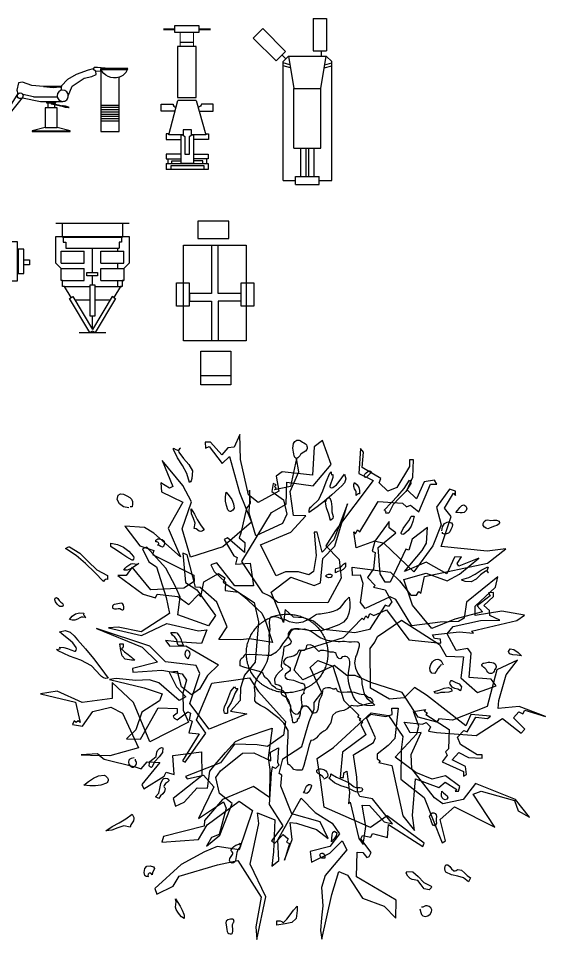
# Model space of a CAD drawing. Header units: millimetres. Extents: x 14385 to 129787, y 107826 to 186798.
# Drawn here: x 52562 to 58423, y 123116 to 133356 of the extents above; entities that cross this region are included whole.
import ezdxf

# ---------------------------------------------------------------- set-up
doc = ezdxf.new("R2010")
doc.units = ezdxf.units.MM
doc.header["$LTSCALE"] = 1000
doc.layers.add('FF-FURN', color=51, linetype='Continuous')
doc.layers.add('FF-PLANTS', color=86, linetype='Continuous')

# ---------------------------------------------------------------- blocks, each defined once
blk = doc.blocks.new('A$C774F657C')
at = {"linetype": 'Continuous'}
h = blk.add_hatch(dxfattribs=at)
h.set_pattern_fill('NET', color=0, scale=400, style=0)
h.set_pattern_definition([(0, (-28517.326, -47977.11), (0, 50), []), (90, (-28517.326, -47977.11), (-50, 3e-15), [])])
h.paths.add_polyline_path([(-663, 495), (-646, 490), (-642, 500), (-841, 500), (-731, 490)])
at = {"color": 0, "linetype": 'Continuous'}
for p, q in [((-288, 698), (-261, 671)), ((-206, 674), (-206, 700)), ((-1123, 420), (-1126, 421)), ((-952, 386), (-1071, 410)), ((-731, 490), (-663, 495)), ((-663, 495), (-646, 490)), ((-646, 490), (-646, 457)), ((-952, 386), (-690, 385)), ((-809, 334), (-704, 334)), ((-794, 320), (-762, 320)), ((-756, 320), (-716, 320)), ((-716, 262), (-794, 262)), ((-634, 282), (-632, 287)), ((-823, 45), (-689, 45))]:
    blk.add_line(p, q, dxfattribs=at)
at = {"color": 8}
for p, q in [((-206, 294), (0, 294)), ((-206, 269), (0, 269)), ((-206, 244), (0, 244)), ((-206, 219), (0, 219)), ((-206, 194), (0, 194)), ((-206, 169), (0, 169)), ((-206, 145), (0, 145)), ((-206, 120), (0, 120)), ((-967, 6), (-545, 6))]:
    blk.add_line(p, q, dxfattribs=at)
at = {"color": 9}
for p, q in [((-103, 294), (-103, 294)), ((-103, 269), (-103, 269)), ((-103, 244), (-103, 244)), ((-103, 219), (-103, 219)), ((-103, 194), (-103, 194)), ((-103, 169), (-103, 169)), ((-103, 145), (-103, 145)), ((-103, 120), (-103, 120))]:
    blk.add_line(p, q, dxfattribs=at)
at = {"color": 3}
blk.add_line((-103, 0), (-103, 0), dxfattribs=at)
at = {"color": 0, "linetype": 'Continuous'}
for points in [[(-1510, 86), (-1512, 79), (-1361, 58, 0.768124), (-1330, 60), (-1074, 375), (-874, 334), (-809, 334), (-809, 320), (-794, 320), (-794, 262), (-823, 262), (-823, 45), (-967, 6), (-967, 0), (-545, 0), (-545, 6), (-689, 45), (-689, 262), (-716, 262), (-716, 320), (-704, 320), (-704, 334), (-628, 334, 0.414214), (-566, 397), (-566, 397), (-524, 505), (-389, 594), (-304, 613), (-257, 633), (-261, 671), (-206, 674), (-206, 0), (0, 0), (0, 604, 0.20138), (93, 689), (94, 700), (-152, 700), (-158, 705), (-242, 713), (-277, 713), (-288, 698), (-346, 683), (-477, 633), (-574, 579), (-640, 509), (-642, 500), (-841, 500), (-972, 512), (-1075, 547), (-1121, 541), (-1138, 461), (-1126, 421), (-1345, 79, 0.310047), (-1361, 70), (-1510, 86)], [(0, 604, -0.409045), (-206, 700)], [(-1361, 70, 0.191019), (-1361, 58, 0.137454)]]:
    blk.add_lwpolyline(points, format="xyb", dxfattribs=at)
for points in [[(-206, 700), (-152, 700)], [(-841, 500), (-731, 490)], [(-778, 494), (-772, 496), (-766, 497), (-760, 498), (-754, 496), (-749, 493), (-746, 491)], [(-646, 490), (-642, 500)], [(-769, 334), (-756, 309), (-634, 282)], [(-764, 334), (-753, 314), (-632, 287)]]:
    blk.add_lwpolyline(points, dxfattribs=at)
at = {"color": 8}
blk.add_lwpolyline([(-206, 689), (93, 689)], dxfattribs=at)
at = {"color": 0, "linetype": 'Continuous'}
blk.add_circle((-1100, 397), 31.8, dxfattribs=at)
for centre, radius, start, end in [((-628, 397), 62.6, 0, 270), ((-1346, 63), 15.9, 349.3494, 87.0736)]:
    blk.add_arc(centre, radius, start, end, dxfattribs=at)
blk.add_ellipse((-599, 276), major_axis=(42.3, -9.8), ratio=0.097212, start_param=-2.514169, end_param=2.500213, dxfattribs=at)
blk = doc.blocks.new('B12')
at = {"color": 0, "linetype": 'Continuous'}
for p, q in [((-353.62, 379.63), (-353.62, 122.48)), ((375.21, 122.48), (375.21, 379.63)), ((-439.37, 122.48), (460.97, 122.48)), ((-353.62, 122.48), (-439.37, 122.48))]:
    blk.add_line(p, q, dxfattribs=at)
for points in [[(-353.62, 1215.33), (-353.62, 379.63), (375.21, 379.63), (375.21, 1215.33), (460.97, 1215.33), (460.97, -6.09), (-439.37, -6.09), (-439.37, 1215.33), (-353.62, 1215.33)], [(-718.04, 379.63), (-654.13, 379.63)], [(-654.13, 326.05), (-718.04, 326.05), (-718.04, 379.63)], [(-589.82, 379.63), (-579.1, 379.63)], [(-579.1, 326.05), (-589.82, 326.05)], [(-461.2, 379.63), (-353.62, 379.63)], [(-353.62, 326.05), (-461.2, 326.05)], [(375.21, 326.05), (-353.62, 326.05)], [(375.21, 379.63), (504.24, 379.63)], [(504.24, 326.05), (375.21, 326.05)], [(622.14, 379.63), (632.86, 379.63)], [(632.86, 326.05), (622.14, 326.05)], [(697.17, 379.63), (750.36, 379.63), (750.36, 326.05), (697.17, 326.05)]]:
    blk.add_lwpolyline(points, dxfattribs=at)
at = {"color": 8}
blk.add_lwpolyline([(-107.1, 1140.33), (107.26, 1140.33), (107.26, 1022.48), (-107.1, 1022.48)], close=True, dxfattribs=at)
at = {"color": 0, "linetype": 'Continuous'}
for points in [[(-579.1, 561.77), (-461.2, 561.77), (-461.2, 122.48), (-579.1, 122.48)], [(622.14, 561.77), (504.24, 561.77), (504.24, 122.48), (622.14, 122.48)], [(-589.82, 476.05), (-654.13, 476.05), (-654.13, 208.2), (-589.82, 208.2)], [(632.86, 476.05), (697.17, 476.05), (697.17, 208.2), (632.86, 208.2)]]:
    blk.add_lwpolyline(points, close=True, dxfattribs=at)
blk = doc.blocks.new('JS-1')
at = {"color": 0, "linetype": 'Continuous'}
for p, q in [((-403, 1219), (-329, 1219)), ((337, 1219), (411, 1219)), ((-214, 403), (4, 39)), ((223, 403), (4, 39)), ((-144, 3), (152, 3))]:
    blk.add_line(p, q, dxfattribs=at)
for p, q in [((-329, 1063), (-329, 1071)), ((-329, 1063), (-320, 1063)), ((-320, 1063), (-320, 1007)), ((328, 1063), (328, 1007)), ((328, 1063), (337, 1063)), ((337, 1071), (337, 1063)), ((-320, 1007), (-292, 1007)), ((-292, 1007), (-292, 941)), ((-292, 941), (301, 941)), ((4, 671), (4, 941)), ((282, 941), (282, 908)), ((328, 1007), (301, 1007)), ((301, 1007), (301, 941)), ((-343, 775), (-343, 908)), ((-343, 908), (-88, 908)), ((-88, 775), (-88, 908)), ((99, 775), (99, 908)), ((99, 908), (352, 908)), ((352, 775), (352, 908)), ((-343, 775), (-88, 775)), ((99, 775), (352, 775)), ((282, 775), (282, 715)), ((-343, 715), (-88, 715)), ((-88, 582), (-88, 715)), ((-58, 671), (61, 671)), ((-58, 635), (-58, 671)), ((61, 635), (-58, 635)), ((4, 535), (4, 635)), ((61, 671), (61, 635)), ((99, 582), (99, 715)), ((99, 715), (352, 715)), ((-327, 582), (-88, 582)), ((-307, 516), (-22, 516)), ((-22, 535), (31, 535)), ((-22, 187), (-22, 535)), ((31, 535), (31, 187)), ((31, 516), (332, 516)), ((99, 582), (352, 582)), ((282, 582), (282, 516)), ((-193, 368), (-22, 368)), ((31, 368), (201, 368)), ((31, 187), (-22, 187)), ((4, 39), (4, 187))]:
    blk.add_line(p, q)
at = {"color": 8}
for p, q in [((-320, 1063), (328, 1063)), ((-233, 392), (-214, 403)), ((241, 392), (223, 403))]:
    blk.add_line(p, q, dxfattribs=at)
at = {"color": 0, "linetype": 'Continuous'}
for points in [[(337, 1217), (337, 1071), (411, 1071), (411, 775), (352, 715), (352, 582), (336, 582), (336, 516), (315, 516), (241, 392), (260, 381), (33, 3), (4, 20), (-24, 3), (-251, 381), (-233, 392), (-307, 516), (-327, 516), (-327, 582), (-343, 582), (-343, 715), (-403, 775), (-403, 1071), (-329, 1071), (-329, 1219), (337, 1219)], [(337, 1219), (337, 1217)]]:
    blk.add_lwpolyline(points, dxfattribs=at)
blk.add_lwpolyline([(-329, 1071), (337, 1071)])
blk = doc.blocks.new('做成ACAD TuKuai0380')
at = {"linetype": 'Continuous'}
for p, q in [((948, 416), (1331, 524)), ((1318, 522), (1318, 551)), ((1318, 551), (1383, 551)), ((1331, 524), (1331, 362)), ((1383, 551), (1383, 386)), ((1595, 531), (1647, 531)), ((1647, 83), (1647, 549)), ((1647, 549), (1716, 549)), ((1716, 549), (1716, 83)), ((190, 450), (119, 450)), ((119, 450), (119, 176)), ((190, 176), (190, 450)), ((948, 416), (948, 210)), ((302, 387), (302, 244)), ((1331, 386), (1647, 386)), ((1331, 368), (1331, 386)), ((1647, 386), (1647, 249)), ((1331, 113), (948, 210)), ((1331, 249), (1331, 271)), ((1331, 271), (1331, 113)), ((1647, 249), (1331, 249)), ((119, 176), (190, 176)), ((1595, 101), (1647, 101)), ((1647, 83), (1716, 83))]:
    blk.add_line(p, q, dxfattribs=at)
for points, const_width in [([(157, 451), (157, 578)], 20), ([(348, 387), (190, 387)], 10), ([(348, 238), (190, 238)], 10), ([(157, 49), (157, 177)], 20)]:
    blk.add_lwpolyline(points, dxfattribs=dict(at, const_width=const_width))
for points in [[(1068, 453), (1068, 605), (988, 605), (988, 473, -0.3949), (1021, 440)], [(1068, 177), (1068, 26), (988, 26), (988, 158, 0.3949), (1021, 190)]]:
    blk.add_lwpolyline(points, format="xyb", dxfattribs=at)
for points in [[(1544, 385), (1544, 549), (1595, 549), (1595, 385)], [(1647, 489), (1620, 489), (1620, 385)], [(1716, 506), (1674, 506), (1674, 135), (1716, 135)], [(1318, 112), (1318, 83), (1383, 83), (1383, 249)], [(1544, 247), (1544, 83), (1595, 83), (1595, 247)], [(1647, 144), (1620, 144), (1620, 247)]]:
    blk.add_lwpolyline(points, dxfattribs=at)
for points in [[(348, 415), (348, 207), (914, 207), (914, 415)], [(1333, 271), (1347, 291), (1546, 291), (1546, 343), (1347, 343), (1329, 365), (1273, 365), (1273, 271)]]:
    blk.add_lwpolyline(points, close=True, dxfattribs=at)
blk = doc.blocks.new('做成ACAD TuKuai0379')
at = {"linetype": 'Continuous'}
for p, q in [((65, 855), (425, 855)), ((65, 705), (65, 855)), ((425, 705), (425, 855)), ((546, 913), (486, 851)), ((486, 434), (486, 851)), ((846, 793), (486, 851)), ((1866, 913), (546, 913)), ((1866, 775), (1866, 913)), ((486, 798), (425, 798)), ((1506, 793), (846, 793)), ((846, 493), (846, 793)), ((1506, 493), (1506, 793)), ((1821, 511), (1821, 775)), ((1911, 775), (1821, 775)), ((1911, 511), (1911, 775)), ((65, 705), (425, 705)), ((1821, 658), (1506, 658)), ((1821, 628), (1506, 628)), ((486, 434), (846, 493)), ((546, 373), (486, 434)), ((1506, 493), (846, 493)), ((1911, 511), (1821, 511)), ((1866, 373), (1866, 511)), ((178, 147), (432, 401)), ((538, 295), (432, 401)), ((516, 404), (473, 361)), ((1866, 373), (546, 373)), ((284, 41), (538, 295)), ((284, 41), (178, 147))]:
    blk.add_line(p, q, dxfattribs=at)
at = {"color": 8, "linetype": 'Continuous'}
for p, q in [((581, 836), (558, 913)), ((616, 830), (591, 913)), ((1821, 718), (1506, 718)), ((1821, 568), (1506, 568)), ((581, 449), (558, 373)), ((616, 455), (591, 373))]:
    blk.add_line(p, q, dxfattribs=at)
blk = doc.blocks.new('做成ACAD TuKuai0373')
at = {"linetype": 'Continuous'}
for points in [[(1431, 130), (370, 130), (370, 827), (1431, 827)], [(788, 773), (788, 913), (1045, 913), (1045, 773)], [(102, 291), (295, 291), (295, 634), (102, 634)], [(1548, 323), (1548, 656), (1923, 656), (1923, 323)], [(788, 55), (788, 195), (1045, 195), (1045, 55)]]:
    blk.add_lwpolyline(points, close=True, dxfattribs=at)
for points in [[(906, 773), (906, 517)], [(991, 774), (991, 517), (1431, 517)], [(1816, 323), (1816, 656)], [(906, 517), (370, 517)], [(370, 442), (906, 442), (906, 200), (991, 200), (991, 441)], [(906, 442), (906, 441)], [(991, 441), (1420, 441)]]:
    blk.add_lwpolyline(points, dxfattribs=at)
blk = doc.blocks.new('A$C2ECD67A8')
at = {"color": 251, "linetype": 'ByBlock'}
for p, q in [((387, 2473), (322, 2331)), ((395, 2194), (387, 2473)), ((59, 2387), (3, 2385)), ((3, 2385), (6, 2318)), ((185, 2244), (59, 2387)), ((1305, 2403), (1215, 2334)), ((1403, 2138), (1305, 2403)), ((6, 2318), (47, 2337)), ((47, 2337), (190, 2149)), ((253, 2325), (185, 2244)), ((322, 2331), (253, 2325)), ((1215, 2334), (1193, 2019)), ((1728, 2316), (1710, 2038)), ((1762, 2274), (1728, 2316)), ((1747, 2106), (1762, 2274)), ((-246, 1903), (-476, 2183)), ((-476, 2183), (-357, 1893)), ((190, 2149), (273, 2227)), ((273, 2227), (384, 1826)), ((484, 1801), (395, 2194)), ((2318, 2188), (2272, 2189)), ((2272, 2189), (2274, 2117)), ((2312, 1996), (2318, 2188)), ((856, 2056), (790, 2009)), ((1193, 2019), (856, 2056)), ((1203, 1900), (1403, 2138)), ((1955, 1981), (1747, 2106)), ((2274, 2117), (2133, 1882)), ((790, 2009), (820, 1840)), ((1871, 1960), (1449, 1403)), ((1710, 2038), (1871, 1960)), ((1935, 1934), (1955, 1981)), ((2246, 1857), (2312, 1996)), ((2438, 1946), (2351, 1757)), ((2553, 1963), (2438, 1946)), ((2576, 1919), (2553, 1963)), ((-396, 1873), (-491, 1934)), ((-491, 1934), (-484, 1835)), ((-357, 1893), (-396, 1873)), ((-152, 1723), (-246, 1903)), ((901, 1696), (908, 1943)), ((908, 1943), (1203, 1900)), ((2031, 1841), (1935, 1934)), ((2133, 1882), (2031, 1841)), ((2351, 1757), (2246, 1857)), ((2378, 1613), (2508, 1921)), ((2508, 1921), (2576, 1919)), ((2719, 1863), (2575, 1662)), ((2783, 1842), (2719, 1863)), ((-484, 1835), (-248, 1719)), ((384, 1826), (517, 1495)), ((590, 1714), (484, 1801)), ((820, 1840), (590, 1714)), ((2661, 1653), (2762, 1819)), ((2762, 1819), (2785, 1795)), ((2785, 1795), (2783, 1842)), ((-248, 1719), (-409, 1430)), ((-253, 1424), (-152, 1723)), ((740, 1603), (901, 1696)), ((1720, 1390), (1924, 1725)), ((1924, 1725), (2195, 1707)), ((2195, 1707), (2240, 1666)), ((2240, 1666), (2284, 1687)), ((2284, 1687), (2378, 1613)), ((2575, 1662), (2625, 1469)), ((2736, 1561), (2661, 1653)), ((408, 1061), (740, 1603)), ((2624, 1228), (2736, 1561)), ((-675, 1439), (-892, 1452)), ((-892, 1452), (-726, 1234)), ((-570, 1373), (-675, 1439)), ((517, 1495), (197, 1224)), ((2625, 1469), (2534, 1233)), ((-274, 1113), (-570, 1373)), ((-409, 1430), (-274, 1113)), ((-163, 1106), (-253, 1424)), ((1449, 1403), (1344, 1235)), ((1681, 1213), (1653, 1389)), ((1653, 1389), (1674, 1367)), ((1674, 1367), (1696, 1412)), ((1696, 1412), (1720, 1390)), ((-726, 1234), (-571, 1181)), ((1344, 1235), (1493, 1082)), ((1885, 1287), (1681, 1213)), ((1991, 1259), (1885, 1287)), ((2322, 943), (1991, 1259)), ((2534, 1233), (2322, 943)), ((-571, 1181), (-584, 1138)), ((-584, 1138), (-123, 909)), ((197, 1224), (-163, 1106)), ((3135, 1176), (2624, 1228)), ((3344, 1202), (3135, 1176)), ((3142, 1040), (3344, 1202)), ((643, 712), (408, 1061)), ((1493, 1082), (1515, 874)), ((2441, 892), (3142, 1040)), ((-812, 997), (-878, 904)), ((-602, 744), (-812, 997)), ((-12, 835), (151, 926)), ((151, 926), (221, 877)), ((1640, 904), (1637, 997)), ((1637, 997), (2063, 941)), ((2063, 941), (2163, 846)), ((-878, 904), (-970, 905)), ((-970, 905), (-689, 696)), ((-121, 837), (-235, 764)), ((-123, 909), (-121, 837)), ((-48, 668), (-12, 835)), ((221, 877), (200, 829)), ((200, 829), (545, 602)), ((1515, 874), (1367, 601)), ((1727, 906), (1640, 904)), ((1757, 816), (1727, 906)), ((2163, 846), (2287, 684)), ((2401, 705), (2441, 892)), ((3255, 888), (2908, 607)), ((3228, 773), (3255, 888)), ((-235, 764), (-602, 744)), ((1727, 604), (1757, 816)), ((2351, 684), (2378, 727)), ((2378, 727), (2401, 705)), ((3003, 563), (3228, 773)), ((-689, 696), (-552, 656)), ((-552, 656), (-531, 698)), ((-531, 698), (-303, 670)), ((-303, 670), (-182, 581)), ((-182, 581), (-72, 693)), ((-72, 693), (-48, 668)), ((719, 674), (643, 712)), ((809, 605), (719, 674)), ((2058, 666), (1780, 537)), ((2122, 636), (2058, 666)), ((2298, 346), (2122, 636)), ((2287, 684), (2351, 684)), ((545, 602), (593, 390)), ((1367, 601), (809, 605)), ((1780, 537), (1727, 604)), ((1875, 458), (2016, 524)), ((2016, 524), (2265, 189)), ((2908, 607), (2881, 428)), ((3004, 458), (3003, 563)), ((1541, 216), (1746, 431)), ((1746, 431), (1767, 410)), ((1767, 410), (1789, 454)), ((1789, 454), (1812, 433)), ((1812, 433), (1834, 480)), ((1834, 480), (1875, 458)), ((2881, 428), (2817, 394)), ((3301, 506), (3004, 458)), ((3552, 463), (3301, 506)), ((3465, 405), (3552, 463)), ((-614, 120), (-1207, 314)), ((-1207, 314), (-700, 108)), ((593, 390), (556, -61)), ((2613, 386), (2298, 346)), ((2817, 394), (2613, 386)), ((2961, 286), (3465, 405)), ((1066, 68), (1541, 216)), ((2529, 246), (2825, 278)), ((2551, 203), (2529, 246)), ((2825, 278), (2984, 262)), ((2984, 262), (2961, 286)), ((-700, 108), (-527, -61)), ((-439, -56), (-614, 120)), ((2265, 189), (2621, 151)), ((2617, 195), (2551, 203)), ((2621, 151), (2617, 195)), ((990, -148), (1066, 68)), ((-527, -61), (-806, -131)), ((-98, -95), (-439, -56)), ((-59, -185), (-98, -95)), ((556, -61), (440, -203)), ((1437, -95), (1088, -256)), ((1577, -206), (1437, -95)), ((3473, -36), (3243, -146)), ((3349, -201), (3473, -36)), ((-806, -131), (-803, -170)), ((-803, -170), (-480, -149)), ((-480, -149), (-256, -189)), ((-256, -189), (-208, -259)), ((-168, -519), (-59, -185)), ((440, -203), (394, -345)), ((1088, -256), (990, -148)), ((3243, -146), (3137, -551)), ((3267, -485), (3349, -201)), ((-797, -508), (-1032, -287)), ((-1032, -287), (-1031, -464)), ((-208, -259), (-246, -404)), ((1668, -208), (1577, -206)), ((1842, -286), (1668, -208)), ((2192, -396), (1842, -286)), ((-1645, -381), (-1830, -412)), ((-1368, -509), (-1645, -381)), ((-246, -404), (-245, -593)), ((394, -345), (390, -487)), ((2370, -671), (2192, -396)), ((-1830, -412), (-1439, -504)), ((-1439, -504), (-1389, -730)), ((-1031, -464), (-1368, -509)), ((-614, -944), (-797, -508)), ((390, -487), (282, -605)), ((3259, -575), (3267, -485)), ((-1364, -771), (-1249, -607)), ((-1249, -607), (-1047, -559)), ((-1047, -559), (-917, -625)), ((-245, -593), (-184, -725)), ((46, -803), (-168, -519)), ((282, -605), (465, -634)), ((3137, -551), (2751, -704)), ((3494, -552), (3259, -575)), ((3429, -679), (3489, -612)), ((3489, -612), (3534, -635)), ((3786, -665), (3494, -552)), ((3534, -635), (3554, -593)), ((3554, -593), (3786, -665)), ((-1455, -710), (-1475, -753)), ((-1433, -729), (-1455, -710)), ((-1410, -711), (-1433, -729)), ((-1389, -730), (-1410, -711)), ((-917, -625), (-739, -1011)), ((465, -634), (46, -803)), ((1430, -1007), (1846, -622)), ((1846, -622), (2039, -652)), ((2039, -652), (2200, -887)), ((2576, -726), (2370, -671)), ((2601, -690), (2576, -726)), ((2751, -704), (2601, -690)), ((3013, -875), (3306, -686)), ((3306, -686), (3516, -849)), ((3555, -805), (3429, -679)), ((-1475, -753), (-1364, -771)), ((-184, -725), (-614, -944)), ((438, -896), (746, -792)), ((746, -792), (702, -1122)), ((2280, -844), (2215, -728)), ((2215, -728), (2418, -749)), ((2418, -749), (2460, -729)), ((2460, -729), (2505, -779)), ((2505, -779), (2485, -825)), ((3516, -849), (3555, -805)), ((337, -942), (438, -896)), ((2200, -887), (2179, -1034)), ((2403, -841), (2280, -844)), ((2293, -1087), (2403, -841)), ((2485, -825), (2575, -841)), ((2575, -841), (3013, -875)), ((-739, -1011), (-1057, -1099)), ((227, -1064), (337, -942)), ((1246, -1131), (1430, -1007)), ((-1057, -1099), (-1175, -1096)), ((-1175, -1096), (-1123, -1138)), ((-357, -1097), (-41, -1056)), ((-342, -1307), (-357, -1097)), ((-41, -1056), (-37, -1322)), ((111, -1197), (227, -1064)), ((702, -1122), (719, -1253)), ((2179, -1034), (2176, -1362)), ((2301, -1245), (2293, -1087)), ((-1123, -1138), (-776, -1224)), ((-776, -1224), (-711, -1247)), ((-711, -1247), (-644, -1167)), ((-504, -1176), (-704, -1418)), ((-644, -1167), (-504, -1176)), ((52, -1270), (111, -1197)), ((1286, -1393), (1246, -1131)), ((-681, -1466), (-456, -1328)), ((-456, -1328), (-434, -1281)), ((-434, -1281), (-342, -1307)), ((-37, -1322), (-354, -1574)), ((28, -1459), (52, -1270)), ((719, -1253), (718, -1563)), ((1387, -1339), (1396, -1329)), ((1396, -1329), (1400, -1316)), ((1400, -1316), (1398, -1300)), ((1398, -1300), (1461, -1339)), ((2552, -1566), (2301, -1245)), ((-704, -1418), (-681, -1466)), ((1326, -1670), (1286, -1393)), ((1376, -1348), (1387, -1339)), ((1438, -1402), (1376, -1348)), ((1509, -1433), (1438, -1402)), ((1461, -1339), (1527, -1368)), ((1584, -1458), (1509, -1433)), ((1527, -1368), (1595, -1399)), ((1595, -1399), (1658, -1444)), ((2176, -1362), (2437, -1563)), ((3006, -1407), (2869, -1585)), ((3452, -1588), (3006, -1407)), ((-231, -1615), (-86, -1456)), ((-86, -1456), (28, -1459)), ((540, -1442), (194, -1585)), ((718, -1563), (540, -1442)), ((1658, -1493), (1584, -1458)), ((1658, -1444), (1676, -1451)), ((1678, -1501), (1658, -1493)), ((1676, -1451), (1698, -1452)), ((1701, -1504), (1678, -1501)), ((1698, -1452), (1722, -1451)), ((1724, -1502), (1701, -1504)), ((1722, -1451), (1743, -1456)), ((1744, -1495), (1724, -1502)), ((1743, -1456), (1747, -1463)), ((1748, -1488), (1744, -1495)), ((1747, -1463), (1749, -1476)), ((1749, -1476), (1748, -1488)), ((2982, -1528), (3071, -1494)), ((3222, -1893), (2982, -1528)), ((3071, -1494), (3440, -1597)), ((-354, -1574), (-327, -1659)), ((-327, -1659), (-231, -1615)), ((194, -1585), (-5, -1818)), ((25, -1869), (379, -1603)), ((379, -1603), (529, -1709)), ((810, -2034), (1069, -1570)), ((1069, -1570), (1224, -1730)), ((2437, -1563), (2637, -2068)), ((2645, -1635), (2552, -1566)), ((2869, -1585), (2645, -1635)), ((3440, -1597), (3483, -1712)), ((3608, -1783), (3452, -1588)), ((529, -1709), (380, -2144)), ((597, -1852), (585, -1735)), ((585, -1735), (776, -1814)), ((1224, -1730), (1412, -1850)), ((1841, -1898), (1326, -1670)), ((2613, -1810), (2775, -1667)), ((2775, -1667), (3222, -1893)), ((3483, -1712), (3608, -1783)), ((-5, -1818), (-11, -1884)), ((776, -1814), (760, -2168)), ((2026, -1767), (1841, -1898)), ((2438, -2072), (2026, -1767)), ((2672, -2047), (2613, -1810)), ((-11, -1884), (-462, -1996)), ((-72, -2030), (25, -1869)), ((502, -2304), (597, -1852)), ((1412, -1850), (1496, -1968)), ((2027, -2010), (2040, -1864)), ((2040, -1864), (2421, -2110)), ((-462, -1996), (-481, -2062)), ((-481, -2062), (-72, -2030)), ((819, -2265), (810, -2034)), ((1496, -1968), (1386, -2108)), ((1388, -2181), (1524, -2046)), ((1524, -2046), (1575, -2144)), ((1733, -2024), (1750, -1985)), ((1846, -2175), (1733, -2024)), ((1750, -1985), (1844, -2006)), ((1844, -2006), (1862, -1964)), ((1862, -1964), (2027, -2010)), ((2637, -2068), (2672, -2047)), ((133, -2110), (-7, -2167)), ((380, -2144), (133, -2110)), ((1386, -2108), (1170, -2164)), ((1575, -2144), (1334, -2432)), ((2421, -2110), (2438, -2072)), ((-7, -2167), (-267, -2307)), ((760, -2168), (742, -2329)), ((1170, -2164), (1183, -2283)), ((1183, -2283), (1388, -2181)), ((1685, -2446), (1690, -2173)), ((1690, -2173), (1753, -2175)), ((1753, -2175), (1798, -2232)), ((1798, -2232), (1826, -2220)), ((1826, -2220), (1846, -2175)), ((-267, -2307), (-559, -2574)), ((-288, -2439), (138, -2312)), ((138, -2312), (363, -2263)), ((363, -2263), (624, -2673)), ((676, -2670), (502, -2304)), ((742, -2329), (819, -2265)), ((-356, -2548), (-288, -2439)), ((1334, -2432), (1294, -2563)), ((1408, -2644), (1486, -2386)), ((1486, -2386), (1584, -2426)), ((1584, -2426), (1749, -2684)), ((2126, -2706), (1685, -2446)), ((-537, -2639), (-356, -2548)), ((-559, -2574), (-537, -2639)), ((1294, -2563), (1308, -2769)), ((1300, -3139), (1408, -2644)), ((624, -2673), (564, -3003)), ((575, -3143), (676, -2670)), ((1749, -2684), (1993, -2772)), ((2121, -2906), (2126, -2706)), ((1308, -2769), (1293, -2900)), ((1993, -2772), (2121, -2906)), ((1293, -2900), (1284, -3044)), ((564, -3003), (575, -3143)), ((1284, -3044), (1300, -3139))]:
    blk.add_line(p, q, dxfattribs=at)
at = {"color": 251, "linetype": 'ByBlock', "flags": 128}
for points in [[(977, 2318), (978, 2346), (984, 2373), (998, 2394), (1021, 2407), (1034, 2408), (1046, 2407), (1056, 2403), (1082, 2386), (1100, 2377), (1116, 2368), (1129, 2355), (1133, 2343), (1135, 2330), (1134, 2316), (1130, 2304), (1116, 2287), (1097, 2275), (1078, 2264), (1063, 2249), (1053, 2234), (1044, 2222), (1033, 2213), (1020, 2206), (1009, 2207), (999, 2215), (993, 2226), (990, 2235), (986, 2256), (982, 2276), (978, 2297), (977, 2318)], [(-146, 1982), (-155, 1957), (-162, 1946), (-172, 1937), (-202, 2037), (-252, 2127), (-307, 2213), (-352, 2304), (-350, 2318), (-325, 2304), (-294, 2294), (-273, 2321), (-284, 2312), (-293, 2302), (-297, 2289), (-293, 2275), (-241, 2205), (-181, 2139), (-140, 2067), (-146, 1982)], [(-849, 1657), (-905, 1668), (-952, 1701), (-977, 1747), (-965, 1798), (-939, 1813), (-906, 1807), (-870, 1790), (-837, 1771), (-818, 1754), (-807, 1727), (-805, 1697), (-811, 1669), (-819, 1668), (-832, 1669)], [(1411, 1612), (1424, 1561), (1420, 1536), (1396, 1517), (1377, 1587), (1351, 1657), (1338, 1719), (1357, 1764), (1389, 1768), (1404, 1728), (1409, 1667), (1411, 1612)], [(2880, 1606), (2860, 1600), (2837, 1600), (2790, 1604), (2812, 1630), (2833, 1659), (2854, 1681), (2879, 1688), (2901, 1675), (2909, 1652), (2902, 1626), (2880, 1606)], [(3094, 1459), (3091, 1482), (3102, 1504), (3122, 1519), (3143, 1521), (3176, 1517), (3208, 1519), (3239, 1519), (3269, 1509), (3272, 1503), (3273, 1494), (3273, 1485), (3269, 1478), (3245, 1461), (3217, 1452), (3188, 1443), (3161, 1429), (3144, 1424), (3124, 1430), (3107, 1443), (3094, 1459)], [(-1045, 1222), (-1048, 1227), (-1048, 1238), (-1048, 1265), (-974, 1248), (-907, 1218), (-847, 1175), (-794, 1114), (-790, 1099), (-794, 1085), (-803, 1075), (-812, 1074), (-871, 1106), (-927, 1146), (-984, 1187), (-1045, 1222)], [(-1506, 1224), (-1393, 1153), (-1300, 1059), (-1205, 967), (-1086, 903), (-1084, 898), (-1083, 887), (-1083, 860), (-1098, 862), (-1110, 857), (-1120, 849), (-1129, 837), (-1227, 938), (-1328, 1036), (-1434, 1126), (-1550, 1205), (-1527, 1219), (-1516, 1224), (-1506, 1224)], [(-1604, 609), (-1591, 600), (-1581, 588), (-1577, 576), (-1582, 564), (-1590, 560), (-1602, 559), (-1614, 560), (-1624, 565), (-1645, 585), (-1662, 610), (-1670, 634), (-1666, 653), (-1652, 659), (-1638, 647), (-1622, 626), (-1604, 609)], [(-1391, 434), (-1420, 417), (-1448, 409), (-1476, 408), (-1507, 416), (-1476, 453), (-1439, 477), (-1397, 488), (-1349, 484), (-1350, 469), (-1345, 456), (-1336, 445), (-1325, 436), (-1360, 439), (-1377, 439), (-1391, 434)], [(-1419, 190), (-1329, 87), (-1242, -18), (-1158, -127), (-1079, -239), (-1105, -242), (-1130, -234), (-1150, -220), (-1162, -207), (-1263, -99), (-1381, -37), (-1507, 8), (-1633, 65), (-1652, 83), (-1633, 86), (-1610, 90), (-1614, 108), (-1571, 104), (-1531, 94), (-1491, 79), (-1451, 62), (-1442, 64), (-1433, 73), (-1429, 87), (-1432, 103), (-1470, 157), (-1518, 198), (-1569, 236), (-1618, 276), (-1554, 294), (-1500, 273), (-1456, 232), (-1419, 190)], [(-241, 124), (-261, 124), (-282, 124), (-298, 131), (-305, 149), (-315, 189), (-337, 217), (-362, 242), (-382, 270), (-346, 272), (-330, 271), (-315, 265), (-288, 235), (-271, 199), (-257, 161), (-241, 124)], [(-191, -21), (-212, 1), (-220, 26), (-218, 51), (-211, 72), (-203, 78), (-192, 73), (-180, 63), (-172, 50), (-169, 30), (-173, 13), (-182, -4), (-191, -21)], [(3517, 10), (3471, 17), (3422, 22), (3385, 32), (3373, 59), (3394, 89), (3434, 80), (3480, 49), (3517, 10)], [(2630, -91), (2623, -91), (2618, -95), (2609, -104), (2587, -131), (2570, -164), (2550, -186), (2522, -182), (2503, -157), (2500, -123), (2510, -86), (2528, -55), (2545, -40), (2566, -31), (2588, -28), (2610, -33), (2624, -43), (2632, -58), (2639, -75), (2647, -91)], [(2840, -380), (2812, -360), (2778, -351), (2746, -337), (2724, -305), (2723, -288), (2728, -274), (2736, -265), (2743, -263), (2782, -280), (2825, -302), (2851, -333), (2840, -380)], [(-1096, -1405), (-1158, -1427), (-1219, -1436), (-1281, -1436), (-1346, -1426), (-1295, -1385), (-1242, -1349), (-1184, -1324), (-1120, -1317), (-1107, -1322), (-1094, -1333), (-1084, -1347), (-1077, -1362), (-1077, -1374), (-1081, -1386), (-1088, -1398), (-1096, -1405)], [(-790, -1798), (-795, -1823), (-825, -1866), (-831, -1892), (-903, -1879), (-970, -1901), (-1035, -1928), (-1105, -1933), (-1032, -1887), (-955, -1846), (-881, -1802), (-811, -1749), (-798, -1773), (-793, -1785), (-790, -1798)], [(-678, -2397), (-671, -2352), (-646, -2327), (-610, -2322), (-572, -2335), (-563, -2352), (-571, -2373), (-583, -2397), (-588, -2423), (-600, -2409), (-606, -2404), (-611, -2402), (-623, -2406), (-632, -2416), (-636, -2430), (-634, -2446), (-656, -2444), (-669, -2432), (-675, -2415), (-678, -2397)], [(2929, -2503), (2874, -2456), (2809, -2437), (2741, -2425), (2679, -2395), (2670, -2378), (2667, -2353), (2669, -2329), (2677, -2314), (2701, -2311), (2722, -2331), (2742, -2358), (2766, -2379), (2780, -2381), (2792, -2375), (2802, -2367), (2811, -2363), (2850, -2372), (2883, -2400), (2914, -2432), (2951, -2456), (2929, -2503)], [(2492, -2589), (2437, -2579), (2402, -2534), (2365, -2488), (2304, -2477), (2281, -2466), (2254, -2437), (2236, -2406), (2242, -2387), (2309, -2392), (2369, -2444), (2433, -2508), (2513, -2551), (2517, -2557), (2513, -2569), (2504, -2581), (2492, -2589)], [(-235, -2862), (-233, -2873), (-233, -2885), (-233, -2909), (-261, -2889), (-284, -2864), (-303, -2837), (-322, -2808), (-328, -2782), (-324, -2753), (-320, -2723), (-330, -2692), (-276, -2773), (-253, -2816), (-235, -2862)], [(1025, -2820), (1013, -2910), (964, -2953), (889, -2970), (799, -2982), (798, -2934), (817, -2934), (836, -2935), (854, -2941), (868, -2959), (911, -2916), (947, -2867), (982, -2817), (1023, -2772), (1024, -2796), (1025, -2820)], [(2388, -2802), (2398, -2844), (2406, -2863), (2420, -2878), (2449, -2886), (2478, -2879), (2502, -2860), (2518, -2834), (2520, -2811), (2509, -2792), (2491, -2777), (2468, -2768), (2450, -2767), (2436, -2774), (2422, -2782), (2405, -2784)], [(308, -2917), (282, -2916), (255, -2923), (235, -2937), (230, -2958), (240, -3005), (244, -3030), (247, -3055), (252, -3067), (264, -3076), (279, -3080), (295, -3079), (303, -3075), (306, -3067), (309, -3050), (308, -3025), (304, -2999), (304, -2975), (318, -2952), (322, -2944), (321, -2932), (315, -2922), (308, -2917)]]:
    blk.add_lwpolyline(points, dxfattribs=at)
at = {"flags": 128}
for points in [[(-344, -683), (-309, -699), (-193, -611), (-162, -625), (-177, -700), (-145, -715), (-179, -845), (-65, -857), (-251, -1157), (-222, -1172), (10, -847), (-94, -699), (77, -292), (291, -263), (494, -234), (592, -382), (895, -718), (874, -871), (695, -996), (580, -978), (326, -971), (173, -1177), (-216, -1330), (-200, -1358), (-17, -1314), (96, -1445), (-74, -1797), (206, -1611), (234, -1682), (158, -1974), (70, -2008), (16, -2106), (165, -1984), (301, -1631), (161, -1520), (119, -1341), (172, -1268), (418, -1072), (541, -1068), (732, -1158), (729, -1060), (818, -1010), (804, -1171), (820, -1205), (782, -1240), (746, -1224), (734, -1295), (713, -1643), (863, -1878), (739, -2044), (774, -2075), (870, -1977), (923, -2025), (905, -2060), (938, -2077), (885, -2261), (969, -2030), (948, -1842), (1018, -1849), (1240, -1919), (1369, -2019), (1281, -1835), (966, -1746), (843, -1437), (852, -1317), (823, -1297), (864, -1134), (1075, -996), (1156, -718), (1214, -581), (1215, -508), (1299, -398), (1170, -119), (1253, -42), (1421, -105), (1542, -484), (1711, -650), (1695, -667), (1729, -685), (1713, -703), (1750, -721), (1733, -753), (1786, -866), (1529, -1060), (1504, -1343), (1538, -1341), (1543, -1288), (1577, -1271), (1605, -1507), (1594, -1634), (1613, -1615), (1711, -2018), (1757, -2087), (1787, -1888), (1747, -1651), (1828, -1652), (1993, -1833), (2083, -1856), (1861, -1577), (1722, -1554), (1695, -1502), (1686, -1339), (1651, -1089), (1874, -952), (1897, -902), (1794, -678), (1845, -637), (2010, -663), (2079, -641), (2076, -572), (2148, -570), (2110, -909), (2037, -987), (1914, -1084), (1914, -1135), (1948, -1156), (1931, -1174), (2076, -1208), (2199, -1768), (2328, -1931), (2305, -1765), (2339, -1358), (2598, -1451), (2669, -1392), (2799, -1475), (2780, -1493), (2817, -1492), (2833, -1441), (2675, -1324), (2526, -1362), (2342, -1286), (2115, -1115), (2356, -855), (2376, -771), (2316, -608), (2452, -587), (2436, -604), (2471, -622), (2454, -640), (2716, -807), (2705, -1022), (2674, -1058), (2691, -1093), (2635, -1167), (2875, -1274), (2874, -1328), (2908, -1310), (2894, -1219), (2746, -1147), (2823, -1065), (2931, -1119), (3080, -1126), (3080, -1089), (3025, -1090), (2840, -975), (2808, -893), (2879, -818), (2915, -834), (3010, -671), (3140, -685), (3172, -658), (2957, -640), (2898, -768), (2461, -425), (2330, -340), (2213, -456), (2052, -471), (1838, -350), (1835, 93), (1887, 164), (1916, 224), (2184, 407), (2608, 137), (2682, 7), (2874, -1), (2844, -235), (3030, -397), (3235, -322), (3180, -250), (2935, -229), (2960, 39), (2923, 92), (2792, 70), (2692, 255), (2758, 338), (3062, 404), (3278, 407), (3167, 461), (3162, 516), (3098, 571), (3208, 669), (3206, 714), (3153, 713), (3169, 679), (3025, 568), (3086, 501), (2777, 417), (2521, 315), (2308, 573), (2212, 861), (2457, 929), (2691, 845), (2829, 918), (3043, 1097), (2820, 1007), (2804, 1038), (2850, 1112), (2773, 1108), (2687, 921), (2460, 1053), (2216, 949), (2414, 1181), (2464, 1265), (2472, 1437), (2304, 1308), (2265, 1185), (2232, 1195), (2060, 831), (2004, 831), (1946, 922), (1926, 1215), (2120, 1379), (2047, 1433), (2047, 1505), (1888, 1284), (1859, 1175), (1892, 1159), (1872, 978), (1805, 882), (1892, 793), (1874, 775), (2004, 744), (2076, 613), (2039, 558), (2002, 576), (1830, 304), (1665, 268), (1316, 303), (1204, 397), (1094, 435), (984, 439), (890, 527), (871, 381), (735, 717), (952, 884), (1212, 793), (1282, 823), (1308, 1094), (1442, 1231), (1585, 1701), (1432, 1300), (1303, 1165), (1245, 1387), (1215, 1385), (1236, 1128), (1207, 950), (1153, 913), (1040, 945), (894, 946), (792, 899), (617, 1244), (953, 1384), (1121, 1568), (985, 1570), (945, 1839), (1042, 2058), (1016, 2205), (949, 1895), (774, 1858), (789, 1875), (774, 1893), (789, 1911), (756, 1927), (742, 1839), (871, 1745), (911, 1584), (861, 1481), (564, 1344), (492, 1598), (493, 1692), (460, 1651), (398, 1376), (381, 1324), (444, 1270), (439, 1159), (249, 1321), (212, 1303), (321, 1122), (358, 1105), (339, 1031), (502, 1041), (537, 789), (331, 789), (132, 1044), (66, 1024), (102, 947), (226, 830), (225, 739), (372, 718), (430, 670), (534, 576), (630, 487), (667, 406), (751, 159), (494, 199), (394, 187), (153, 191), (245, 332), (130, 609), (-54, 769), (-105, 775), (-197, 1135), (-248, 1151), (-218, 825), (-93, 746), (118, 461), (37, 344), (-301, 467), (-278, 663), (-324, 775), (-435, 984), (-646, 1219), (-696, 1202), (-624, 1057), (-538, 1002), (-434, 661), (-394, 482), (-709, 279), (-966, 331), (-1074, 324), (-706, 237), (-424, 371), (-72, 290), (18, 299), (-41, 147), (-316, 165), (-441, 181), (-391, 119), (-212, 123), (151, -88), (29, -209), (-61, -358), (-152, -424), (-262, -334), (-308, -162), (-400, -171), (-319, -335), (-212, -445), (-288, -484), (-514, -289), (-616, -256), (-775, -264), (-877, -251), (-989, -242), (-1062, -254), (-677, -345), (-476, -411), (-506, -488), (-704, -616), (-770, -810), (-872, -910), (-717, -916), (-520, -568), (-309, -575), (-309, -625), (-353, -660)], [(857, -374), (805, -359), (793, -355), (788, -350), (783, -345), (748, -320), (737, -310), (730, -297), (720, -278), (705, -261), (689, -246), (672, -232), (667, -226), (654, -207), (651, -201), (648, -181), (607, -165), (519, -140), (431, -115), (392, -100), (392, -76), (391, -50), (396, -28), (412, -11), (423, -4), (431, 5), (437, 14), (442, 24), (489, 29), (585, 25), (682, 19), (733, 19), (795, 55), (834, 96), (866, 144), (911, 199), (927, 225), (943, 260), (962, 293), (984, 310), (1000, 310), (1032, 307), (1048, 307), (1101, 310), (1142, 301), (1182, 281), (1228, 250), (1256, 231), (1289, 212), (1324, 196), (1357, 185), (1387, 180), (1419, 177), (1451, 175), (1481, 172), (1504, 171), (1527, 173), (1550, 174), (1600, 165), (1629, 167), (1660, 169), (1690, 168), (1698, 165), (1704, 161), (1710, 154), (1713, 146), (1713, 119), (1706, 94), (1697, 68), (1692, 42), (1689, 30), (1683, 19), (1677, 7), (1671, -4), (1661, -68), (1671, -128), (1697, -185), (1734, -239), (1739, -251), (1742, -266), (1743, -283), (1744, -299), (1751, -333), (1758, -366), (1767, -398), (1778, -429), (1800, -460), (1829, -485), (1861, -510), (1888, -539), (1842, -544), (1796, -542), (1752, -533), (1711, -517), (1675, -486), (1649, -444), (1631, -396), (1614, -349), (1598, -294), (1593, -237), (1596, -178), (1610, -87), (1610, -52), (1602, -21), (1581, 0), (1564, 5), (1545, 5), (1525, -1), (1509, -17), (1500, -21), (1488, -17), (1476, -8), (1469, 3), (1463, 20), (1456, 35), (1445, 46), (1430, 50), (1392, 53), (1356, 61), (1320, 70), (1282, 71), (1277, 68), (1272, 64), (1266, 60), (1261, 61), (1234, 90), (1205, 117), (1173, 134), (1136, 131), (1129, 123), (1122, 91), (1114, 78), (1101, 72), (1086, 71), (1055, 75), (1050, 74), (1045, 72), (1041, 69), (1039, 66), (1020, 31), (990, 11), (953, 0), (916, -8), (896, -18), (882, -34), (874, -52), (876, -71), (897, -91), (925, -105), (947, -121), (947, -147), (938, -159), (924, -171), (894, -194), (889, -203), (888, -215), (891, -228), (898, -238), (916, -248), (937, -254), (983, -260), (1002, -266), (1021, -274), (1039, -283), (1058, -291), (1068, -293), (1079, -294), (1089, -296), (1095, -300), (1104, -317), (1109, -336), (1108, -356), (1097, -383), (1096, -391), (1098, -399), (1102, -407), (1090, -413), (1081, -421), (1074, -431), (1070, -444), (1070, -476), (1073, -507), (1075, -539), (1070, -570), (1063, -598), (1059, -615), (1056, -633), (1052, -660), (1048, -670), (1042, -679), (1034, -688), (1026, -697), (1025, -701), (1026, -710), (1024, -714), (1018, -721), (1010, -727), (1003, -731), (996, -734), (983, -733), (977, -722), (974, -707), (972, -692), (969, -678), (958, -638), (953, -615), (951, -603), (951, -593), (953, -561), (955, -548), (949, -537), (930, -512), (913, -477), (904, -441), (893, -406), (870, -378)]]:
    blk.add_lwpolyline(points, close=True, dxfattribs=at)
for points in [[(1487, 1871), (1408, 1801), (1328, 1732), (1245, 1667), (1159, 1605), (1156, 1627), (1162, 1646), (1172, 1662), (1182, 1672), (1265, 1750), (1311, 1844), (1345, 1944), (1388, 2043), (1401, 2058), (1404, 2043), (1407, 2024), (1422, 2027), (1419, 1993), (1411, 1961), (1400, 1930), (1387, 1898), (1389, 1891), (1396, 1884), (1407, 1880), (1420, 1882), (1461, 1912), (1492, 1949), (1521, 1990), (1551, 2029), (1566, 1977), (1550, 1935), (1519, 1900), (1487, 1871)], [(1810, 2013), (1803, 2003), (1794, 1996), (1785, 1993), (1775, 1997), (1772, 2003), (1771, 2012), (1772, 2022), (1775, 2030), (1791, 2046), (1810, 2059), (1828, 2066), (1843, 2062), (1848, 2051), (1839, 2040), (1823, 2027), (1810, 2013)], [(2288, 1928), (2234, 1839), (2162, 1766), (2092, 1692), (2044, 1598), (2040, 1596), (2031, 1596), (2010, 1596), (2012, 1608), (2008, 1618), (2001, 1626), (1992, 1632), (2069, 1710), (2144, 1789), (2213, 1872), (2273, 1963), (2284, 1945), (2288, 1936), (2288, 1928)], [(1676, 1846), (1663, 1869), (1656, 1892), (1656, 1914), (1662, 1939), (1690, 1913), (1710, 1884), (1719, 1850), (1716, 1812), (1704, 1813), (1694, 1809), (1686, 1802), (1679, 1793), (1681, 1821), (1680, 1834), (1676, 1846)], [(254, 1633), (237, 1682), (228, 1731), (228, 1780), (235, 1832), (267, 1791), (296, 1748), (316, 1702), (322, 1651), (318, 1641), (310, 1631), (299, 1622), (288, 1617), (279, 1617), (269, 1620), (260, 1626), (254, 1633)], [(-47, 1393), (-66, 1398), (-100, 1422), (-120, 1427), (-111, 1485), (-129, 1538), (-151, 1590), (-156, 1646), (-119, 1587), (-86, 1526), (-51, 1466), (-10, 1410), (-28, 1400), (-37, 1396), (-47, 1393)], [(2291, 1561), (2296, 1563), (2304, 1564), (2325, 1563), (2312, 1505), (2290, 1452), (2257, 1404), (2211, 1363), (2199, 1360), (2188, 1363), (2181, 1371), (2179, 1378), (2204, 1425), (2234, 1469), (2265, 1513), (2291, 1561)], [(2631, 1400), (2639, 1445), (2664, 1482), (2700, 1501), (2739, 1491), (2751, 1471), (2747, 1444), (2734, 1416), (2720, 1389), (2707, 1375), (2686, 1366), (2663, 1365), (2641, 1370), (2640, 1377), (2641, 1387)], [(-510, 1311), (-475, 1305), (-456, 1285), (-451, 1257), (-461, 1226), (-474, 1220), (-490, 1226), (-509, 1236), (-529, 1241), (-519, 1250), (-515, 1255), (-513, 1259), (-517, 1268), (-524, 1275), (-535, 1278), (-548, 1277), (-547, 1295), (-537, 1305), (-524, 1310), (-510, 1311)], [(-865, 965), (-874, 963), (-884, 963), (-902, 963), (-887, 985), (-868, 1003), (-847, 1019), (-825, 1033), (-805, 1038), (-782, 1034), (-759, 1031), (-735, 1038), (-797, 997), (-830, 978), (-865, 965)], [(1449, 934), (1449, 950), (1450, 967), (1454, 980), (1468, 985), (1499, 992), (1521, 1010), (1540, 1029), (1561, 1045), (1563, 1016), (1562, 1003), (1558, 992), (1536, 971), (1508, 957), (1478, 947), (1449, 934)], [(2891, 837), (2872, 845), (2863, 850), (2856, 858), (2934, 881), (3003, 920), (3069, 963), (3138, 998), (3149, 996), (3139, 976), (3132, 951), (3153, 934), (3146, 944), (3138, 951), (3128, 954), (3117, 951), (3063, 910), (3013, 863), (2958, 832), (2891, 837)], [(1338, 896), (1354, 913), (1374, 919), (1393, 917), (1410, 911), (1414, 905), (1411, 896), (1403, 887), (1393, 880), (1378, 878), (1364, 882), (1351, 889), (1338, 896)], [(-902, 533), (-902, 554), (-907, 575), (-918, 591), (-934, 595), (-971, 588), (-990, 585), (-1009, 583), (-1019, 579), (-1025, 570), (-1029, 558), (-1028, 545), (-1024, 539), (-1018, 536), (-1005, 534), (-985, 534), (-966, 538), (-947, 537), (-929, 525), (-922, 522), (-914, 523), (-906, 527), (-902, 533)], [(-818, -38), (-888, -28), (-922, 12), (-936, 71), (-946, 143), (-909, 143), (-909, 128), (-909, 113), (-914, 99), (-928, 88), (-894, 54), (-856, 24), (-816, -4), (-781, -38), (-800, -38), (-818, -38)], [(3165, -60), (3187, -62), (3207, -67), (3224, -78), (3234, -97), (3236, -106), (3235, -116), (3232, -125), (3219, -145), (3213, -159), (3206, -172), (3195, -182), (3186, -185), (3176, -186), (3165, -185), (3156, -182), (3143, -171), (3133, -156), (3124, -140), (3112, -128), (3101, -120), (3092, -113), (3084, -104), (3079, -93), (3079, -84), (3085, -77), (3094, -72), (3101, -69), (3117, -67), (3133, -64), (3149, -61), (3165, -60)], [(218, -557), (244, -500), (263, -440), (286, -383), (327, -335), (334, -344), (342, -351), (352, -354), (364, -353), (335, -402), (314, -455), (290, -508), (256, -558), (250, -572), (251, -590), (251, -609), (248, -626), (242, -629), (232, -630), (223, -629), (217, -626), (212, -610), (210, -592), (212, -573), (218, -557)], [(2623, -398), (2583, -407), (2564, -404), (2549, -384), (2603, -370), (2657, -350), (2705, -340), (2740, -356), (2744, -382), (2712, -393), (2666, -396), (2623, -398)], [(-622, -1209), (-615, -1165), (-581, -1138), (-545, -1109), (-537, -1060), (-529, -1042), (-507, -1021), (-483, -1007), (-468, -1012), (-472, -1065), (-511, -1112), (-560, -1163), (-592, -1226), (-597, -1229), (-606, -1226), (-616, -1218), (-622, -1209)], [(-788, -1123), (-821, -1131), (-836, -1137), (-847, -1148), (-853, -1171), (-847, -1194), (-832, -1213), (-811, -1226), (-794, -1228), (-779, -1220), (-768, -1205), (-761, -1187), (-761, -1173), (-766, -1162), (-772, -1151), (-774, -1137)], [(1316, -1347), (1316, -1342), (1313, -1338), (1306, -1330), (1285, -1313), (1259, -1299), (1242, -1283), (1244, -1261), (1264, -1246), (1290, -1244), (1319, -1252), (1343, -1267), (1355, -1281), (1362, -1297), (1365, -1315), (1361, -1333), (1354, -1343), (1342, -1350), (1329, -1355), (1316, -1361)], [(-551, -1557), (-514, -1514), (-501, -1463), (-492, -1409), (-469, -1360), (-457, -1353), (-437, -1350), (-418, -1353), (-407, -1359), (-404, -1378), (-419, -1394), (-440, -1410), (-456, -1429), (-457, -1440), (-453, -1450), (-446, -1458), (-443, -1465), (-450, -1496), (-471, -1522), (-496, -1546), (-514, -1575), (-551, -1557)], [(1095, -1512), (1110, -1489), (1117, -1462), (1127, -1437), (1152, -1420), (1165, -1419), (1176, -1423), (1183, -1430), (1184, -1436), (1171, -1466), (1155, -1500), (1131, -1521), (1095, -1512)], [(2635, -1566), (2630, -1550), (2630, -1532), (2632, -1495), (2653, -1513), (2675, -1529), (2693, -1547), (2698, -1566), (2689, -1584), (2671, -1590), (2651, -1584), (2635, -1566)], [(2524, -1735), (2542, -1733), (2559, -1742), (2571, -1758), (2572, -1774), (2569, -1800), (2571, -1826), (2572, -1851), (2564, -1875), (2560, -1877), (2553, -1878), (2546, -1877), (2540, -1875), (2527, -1855), (2519, -1833), (2512, -1810), (2501, -1788), (2497, -1774), (2502, -1759), (2512, -1745), (2524, -1735)], [(1405, -2055), (1410, -2018), (1413, -1979), (1421, -1950), (1441, -1940), (1465, -1957), (1459, -1989), (1435, -2025), (1405, -2055)], [(398, -2104), (369, -2138), (354, -2177), (345, -2220), (338, -2264), (330, -2279), (317, -2291), (300, -2295), (282, -2286), (271, -2265), (276, -2243), (290, -2220), (307, -2199), (309, -2190), (308, -2179), (302, -2167), (292, -2158), (289, -2154), (291, -2147), (298, -2133), (303, -2124), (311, -2117), (321, -2110), (330, -2102), (343, -2093), (374, -2081), (389, -2073), (389, -2109), (398, -2104)], [(1278, -2202), (1280, -2193), (1288, -2186), (1299, -2182), (1311, -2184), (1326, -2194), (1330, -2207), (1330, -2222), (1330, -2238), (1315, -2238), (1300, -2240), (1287, -2232), (1278, -2202)]]:
    blk.add_lwpolyline(points, dxfattribs=at)
blk.add_lwpolyline([(494, 1853), (493, 1692), (505, 1707)], close=True)
at = {"color": 251, "linetype": 'ByBlock', "flags": 128}
blk.add_lwpolyline([(1415, -665), (1397, -732), (1392, -748), (1385, -754), (1380, -760), (1349, -805), (1337, -818), (1321, -827), (1297, -840), (1276, -859), (1258, -880), (1239, -901), (1232, -908), (1209, -924), (1201, -928), (1176, -931), (1157, -984), (1128, -1097), (1098, -1210), (1079, -1260), (1049, -1260), (1017, -1260), (988, -1254), (967, -1232), (958, -1218), (947, -1208), (935, -1200), (922, -1193), (915, -1133), (918, -1009), (924, -883), (924, -818), (877, -737), (824, -687), (764, -643), (694, -584), (661, -564), (616, -542), (575, -517), (553, -489), (552, -468), (556, -426), (556, -406), (551, -338), (561, -284), (585, -234), (623, -176), (647, -139), (670, -96), (690, -53), (703, -10), (709, 28), (712, 70), (714, 111), (717, 150), (718, 179), (715, 209), (713, 239), (723, 303), (721, 341), (717, 380), (719, 420), (722, 429), (727, 438), (735, 445), (745, 448), (779, 448), (811, 439), (843, 427), (877, 419), (891, 415), (906, 408), (920, 399), (935, 392), (1015, 378), (1090, 389), (1161, 421), (1229, 468), (1243, 475), (1262, 478), (1283, 479), (1304, 481), (1347, 488), (1388, 497), (1428, 508), (1467, 522), (1505, 549), (1536, 587), (1567, 627), (1603, 662), (1610, 603), (1608, 543), (1598, 486), (1579, 434), (1540, 387), (1488, 356), (1428, 332), (1369, 311), (1301, 293), (1229, 287), (1155, 291), (1040, 311), (996, 312), (957, 302), (931, 275), (925, 254), (925, 229), (934, 204), (954, 182), (958, 171), (954, 155), (943, 141), (929, 131), (908, 123), (889, 115), (875, 102), (871, 82), (868, 33), (858, -14), (849, -60), (848, -108), (851, -115), (857, -122), (862, -130), (860, -136), (825, -171), (791, -208), (771, -249), (775, -295), (786, -305), (825, -314), (842, -325), (850, -342), (851, -361), (847, -401), (848, -407), (851, -414), (854, -420), (858, -423), (903, -447), (928, -487), (943, -534), (954, -582), (967, -608), (987, -627), (1010, -637), (1034, -635), (1058, -609), (1076, -572), (1095, -544), (1127, -545), (1143, -557), (1158, -575), (1187, -614), (1199, -621), (1215, -622), (1231, -618), (1243, -610), (1256, -587), (1262, -560), (1269, -501), (1276, -476), (1286, -452), (1297, -429), (1306, -405), (1309, -391), (1310, -377), (1312, -364), (1317, -357), (1338, -346), (1362, -340), (1387, -341), (1421, -356), (1431, -357), (1442, -355), (1451, -350), (1460, -365), (1470, -378), (1483, -387), (1498, -391), (1539, -392), (1579, -389), (1618, -388), (1658, -394), (1692, -404), (1715, -410), (1737, -414), (1770, -419), (1784, -424), (1795, -433), (1806, -443), (1818, -453), (1823, -454), (1835, -454), (1839, -456), (1848, -464), (1855, -474), (1861, -484), (1865, -493), (1863, -509), (1850, -517), (1831, -520), (1813, -523), (1795, -527), (1745, -540), (1716, -546), (1701, -548), (1688, -549), (1648, -544), (1631, -542), (1618, -549), (1587, -574), (1544, -595), (1498, -606), (1455, -619), (1420, -648)], close=True, dxfattribs=at)
at = {"color": 251, "linetype": 'ByBlock'}
blk.add_lwpolyline([(-1378, -1091), (-1175, -1096), (-1194, -1080)], close=True, dxfattribs=at)
blk.add_open_spline([(1366, 37), (1366, 154), (1245, 357), (1034, 474), (791, 474), (580, 357), (459, 154), (459, -80), (580, -282), (791, -399), (1034, -399), (1245, -282), (1366, -80), (1366, 37)], degree=2)

msp = doc.modelspace()

# ---------------------------------------------------------------- block references
at = {"layer": 'FF-FURN', "linetype": 'Continuous'}
for name, p, rotation in [('做成ACAD TuKuai0379', (55132.4, 133421.4), 270), ('做成ACAD TuKuai0380', (54122.9, 133391.8), 270), ('做成ACAD TuKuai0373', (54266, 131203.8), 270), ('B12', (51967.6, 130997.2), 180)]:
    msp.add_blockref(name, p, dxfattribs=dict(at, rotation=rotation))
for name, p in [('A$C774F657C', (53682.7, 132098.9)), ('JS-1', (53380.7, 129860.2))]:
    msp.add_blockref(name, p, dxfattribs=at)
at = {"layer": 'FF-PLANTS'}
msp.add_blockref('A$C2ECD67A8', (54637.1, 126259), dxfattribs=at)

doc.saveas('drawing.dxf')
